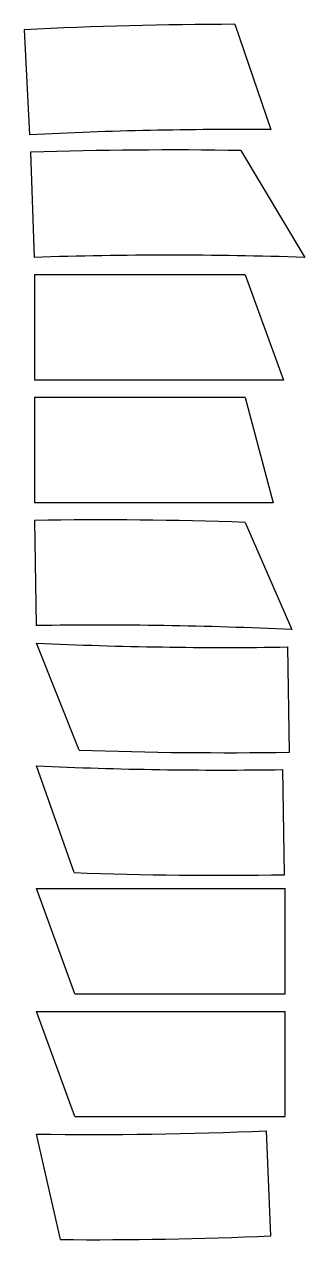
# Model space of a CAD drawing. Extents: x -817.4 to -809.4, y 949.6 to 984.2.
import ezdxf

# ---------------------------------------------------------------- set-up
doc = ezdxf.new("R2010")
doc.units = 0
doc.header["$LTSCALE"] = 12
doc.header["$MEASUREMENT"] = 0
doc.layers.add('SHELL', color=40, linetype='CONTINUOUS')

msp = doc.modelspace()

# ---------------------------------------------------------------- linework, layer by layer
at = {"layer": 'SHELL'}
for p, q in [((-817.39, 984.084), (-817.239, 981.088)), ((-811.392, 984.237), (-810.358, 981.233)), ((-817.213, 980.589), (-817.114, 977.59)), ((-811.213, 980.637), (-809.397, 977.59)), ((-817.097, 977.091), (-817.097, 974.091)), ((-811.097, 977.091), (-810.005, 974.091)), ((-817.097, 973.591), (-817.097, 970.591)), ((-811.097, 973.591), (-810.294, 970.591)), ((-817.097, 970.091), (-817.05, 967.091)), ((-811.098, 970.034), (-809.763, 966.977)), ((-815.831, 963.54), (-817.043, 966.591)), ((-809.832, 963.481), (-809.878, 966.481)), ((-815.971, 960.046), (-817.043, 963.091)), ((-809.971, 959.986), (-810.017, 962.985)), ((-815.951, 956.591), (-817.043, 959.591)), ((-809.951, 956.591), (-809.951, 959.591)), ((-815.951, 953.091), (-817.043, 956.091)), ((-809.951, 953.091), (-809.951, 956.091)), ((-816.363, 949.584), (-817.043, 952.591)), ((-810.364, 949.686), (-810.49, 952.683))]:
    msp.add_line(p, q, dxfattribs=at)
for points in [[(-811.392, 984.237, 0.012554), (-817.39, 984.084)], [(-810.358, 981.233, 0.014772), (-817.239, 981.088)], [(-811.213, 980.637, 0.012554), (-817.213, 980.589, 0.012554)], [(-809.397, 977.59, 0.016564), (-817.114, 977.59, 0.016564)], [(-811.098, 970.034, 0.012554), (-817.097, 970.091)], [(-809.763, 966.977, 0.015644), (-817.05, 967.091)], [(-817.043, 966.591, 0.015381), (-809.878, 966.481)], [(-815.831, 963.54, 0.012554), (-809.832, 963.481)], [(-817.043, 963.091, 0.015082), (-810.017, 962.985)], [(-815.971, 960.046, 0.012554), (-809.971, 959.986)], [(-817.043, 952.591, 0.014065), (-810.49, 952.683)], [(-816.363, 949.584, 0.012554), (-810.364, 949.686)]]:
    msp.add_lwpolyline(points, format="xyb", dxfattribs=at)
for points in [[(-811.097, 977.091), (-817.097, 977.091)], [(-810.005, 974.091), (-817.097, 974.091)], [(-811.097, 973.591), (-817.097, 973.591)], [(-810.294, 970.591), (-817.097, 970.591)], [(-817.043, 959.591), (-809.951, 959.591)], [(-815.951, 956.591), (-809.951, 956.591)], [(-817.043, 956.091), (-809.951, 956.091)], [(-815.951, 953.091), (-809.951, 953.091)]]:
    msp.add_lwpolyline(points, dxfattribs=at)

doc.saveas('drawing.dxf')
